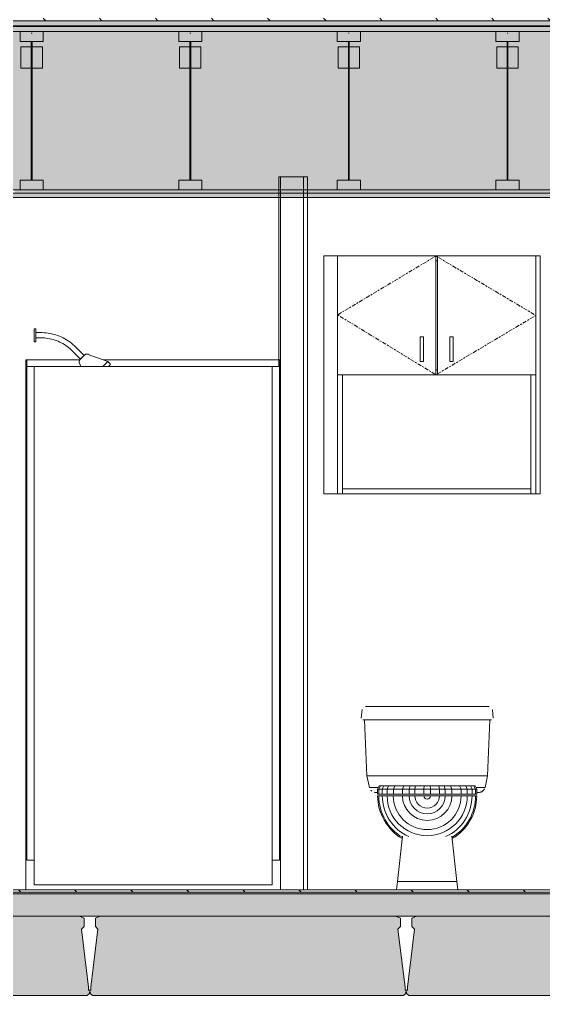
# Model space of a CAD drawing. Header units: inches. Extents: x -4168 to 1483, y -300 to 637.
# Drawn here: x -3402.5 to -3323.2, y 120 to 267.8 of the extents above; entities that cross this region are included whole.
import ezdxf

# ---------------------------------------------------------------- set-up
doc = ezdxf.new("R2010")
doc.units = ezdxf.units.IN
doc.header["$MEASUREMENT"] = 0
doc.linetypes.add('Center', pattern=[1.25, 0.25, -0.1875, 0.625, -0.1875])
doc.linetypes.add('Grid Line 1_2_', pattern=[0.875, 0.5, -0.125, 0.125, -0.125])
for name, color, linetype, lineweight in [('0-1', 7, 'Continuous', 5), ('0-2', 9, 'Continuous', 9), ('0-3', 55, 'Continuous', 9), ('A-FLOR-2', 8, 'Continuous', 5), ('A-FLOR-3', 251, 'Continuous', 5), ('A-FLOR-7', 192, 'Continuous', 9), ('A-FLOR-LEVL-1', 51, 'Grid Line 1_2_', 9), ('A-FLOR-MCUT-2', 51, 'Continuous', 9), ('A-FLOR-PATT-1', 45, 'Continuous', 9), ('A-WALL-1', 253, 'Continuous', 9), ('A-WALL-2', 53, 'Continuous', 13), ('A-WALL-3', 9, 'Continuous', 9), ('P-SANR-FIXT-1', 9, 'Continuous', 9), ('Q-CASE-1', 253, 'Continuous', 9), ('Q-CASE-2', 9, 'Continuous', 9), ('Q-CASE-3', 253, 'Center', 9), ('S-BEAM-2', 7, 'Continuous', 9), ('S-BEAM-4', 55, 'Continuous', 9), ('S-BEAM-5', 50, 'Continuous', 9)]:
    doc.layers.add(name, color=color, linetype=linetype, lineweight=lineweight)
pattern_1 = [(135, (-3769.654, 146.633), (-4.24264, -4.24264), [])]
pattern_2 = [(0, (-3769.654, 146.633), (15.36, 3.84), [1.267, -10.253, 1.267, -10.253, -61.44]), (0, (-3769.654, 146.633), (15.36, 3.84), [-23.04, 1.267, -21.773, 1.267, -10.253, -26.88]), (0, (-3769.654, 146.633), (15.36, 3.84), [-57.6, 1.267, -6.413, 1.267, -17.933]), (120, (-3763.894, 148.553), (-11.0055376, 11.38215), [1.267, -10.253, 1.267, -10.253, -61.44]), (120, (-3763.894, 148.553), (-11.0055376, 11.38215), [-23.04, 1.267, -21.773, 1.267, -10.253, -26.88]), (120, (-3763.894, 148.553), (-11.0055376, 11.38215), [-57.6, 1.267, -6.413, 1.267, -17.933]), (240, (-3761.974, 156.233), (-4.3544624, -15.22215), [1.267, -10.253, 1.267, -10.253, -61.44]), (240, (-3761.974, 156.233), (-4.3544624, -15.22215), [-23.04, 1.267, -21.773, 1.267, -10.253, -26.88]), (240, (-3761.974, 156.233), (-4.3544624, -15.22215), [-57.6, 1.267, -6.413, 1.267, -17.933])]

# ---------------------------------------------------------------- blocks, each defined once
blk = doc.blocks.new('Toilet-Domestic-3D - Toilet-Domestic-3D-3234795-BUILDING SECTION - NORTH_SOUTH THRU PARKING RAMP - LOOKING WEST')
at = {"layer": 'P-SANR-FIXT-1'}
for p, q in [((-2861.03, 163.29), (-2861.14, 162.02)), ((-2860.17, 163.75), (-2859.66, 163.75)), ((-2860.17, 163.75), (-2859.66, 163.75)), ((-2858.62, 163.75), (-2857.91, 163.75)), ((-2858.62, 163.75), (-2857.91, 163.75)), ((-2844.92, 163.75), (-2857.42, 163.75)), ((-2844.92, 163.75), (-2842.67, 163.75)), ((-2844.92, 163.75), (-2842.67, 163.75)), ((-2841.19, 162.02), (-2841.3, 163.29)), ((-2860.67, 161.75), (-2860.28, 153.25)), ((-2857.42, 161.75), (-2844.92, 161.75)), ((-2842.05, 153.25), (-2841.67, 161.75)), ((-2860.28, 153.25), (-2859.92, 151.49)), ((-2860.28, 153.25), (-2857.42, 153.25)), ((-2857.42, 153.25), (-2844.92, 153.25)), ((-2844.92, 153.25), (-2842.05, 153.25)), ((-2842.41, 151.49), (-2842.05, 153.25)), ((-2859.92, 151.49), (-2858.56, 151.49)), ((-2858.42, 151.75), (-2858.67, 151.24)), ((-2858.67, 151.25), (-2858.49, 151.25)), ((-2858.67, 151.25), (-2858.67, 150.5)), ((-2858.49, 151.24), (-2858.67, 151.24)), ((-2858.25, 151.75), (-2858.49, 151.24)), ((-2858.49, 151.25), (-2857.96, 151.25)), ((-2858.49, 151.25), (-2858.49, 150.5)), ((-2857.96, 151.24), (-2858.49, 151.24)), ((-2858.42, 151.75), (-2858.25, 151.75)), ((-2858.25, 151.75), (-2857.72, 151.75)), ((-2857.72, 151.75), (-2857.96, 151.24)), ((-2857.23, 151.24), (-2857.96, 151.24)), ((-2857.96, 151.24), (-2857.96, 150.5)), ((-2857.95, 151.25), (-2857.23, 151.25)), ((-2857.72, 151.75), (-2857, 151.75)), ((-2857, 151.75), (-2857.23, 151.24)), ((-2857.23, 151.25), (-2856.29, 151.25)), ((-2857.23, 151.25), (-2857.23, 150.5)), ((-2856.29, 151.24), (-2857.23, 151.24)), ((-2857, 151.75), (-2856.08, 151.75)), ((-2856.08, 151.75), (-2856.29, 151.24)), ((-2856.29, 151.25), (-2854.91, 151.25)), ((-2854.91, 151.24), (-2856.29, 151.24)), ((-2856.29, 151.24), (-2856.29, 150.5)), ((-2856.08, 151.75), (-2854.71, 151.75)), ((-2854.71, 151.75), (-2854.91, 151.25)), ((-2854.91, 151.25), (-2853.91, 151.25)), ((-2854.91, 151.25), (-2854.91, 150.5)), ((-2853.91, 151.24), (-2854.91, 151.24)), ((-2854.71, 151.75), (-2853.75, 151.75)), ((-2853.75, 151.75), (-2853.91, 151.25)), ((-2853.91, 151.25), (-2853.04, 151.25)), ((-2853.91, 151.25), (-2853.91, 150.5)), ((-2853.04, 151.24), (-2853.91, 151.24)), ((-2853.75, 151.75), (-2852.94, 151.75)), ((-2852.94, 151.75), (-2853.04, 151.25)), ((-2853.04, 151.25), (-2851.67, 151.25)), ((-2853.04, 151.25), (-2853.04, 150.5)), ((-2851.67, 151.24), (-2853.04, 151.24)), ((-2852.94, 151.75), (-2851.62, 151.75)), ((-2851.62, 151.75), (-2851.67, 151.25)), ((-2851.67, 151.25), (-2850.67, 151.25)), ((-2850.67, 151.24), (-2851.67, 151.24)), ((-2851.67, 151.24), (-2851.67, 150.5)), ((-2851.62, 151.75), (-2850.71, 151.75)), ((-2850.71, 151.75), (-2849.4, 151.75)), ((-2850.71, 151.75), (-2850.67, 151.25)), ((-2850.67, 151.25), (-2849.29, 151.25)), ((-2850.67, 151.25), (-2850.67, 150.5)), ((-2849.29, 151.24), (-2850.67, 151.24)), ((-2849.4, 151.75), (-2848.58, 151.75)), ((-2849.4, 151.75), (-2849.29, 151.25)), ((-2849.29, 151.25), (-2848.43, 151.25)), ((-2848.43, 151.24), (-2849.29, 151.24)), ((-2849.29, 151.24), (-2849.29, 150.5)), ((-2848.58, 151.75), (-2847.62, 151.75)), ((-2848.58, 151.75), (-2848.43, 151.25)), ((-2848.43, 151.25), (-2847.43, 151.25)), ((-2848.43, 151.25), (-2848.43, 150.5)), ((-2847.43, 151.24), (-2848.43, 151.24)), ((-2847.62, 151.75), (-2846.26, 151.75)), ((-2847.62, 151.75), (-2847.43, 151.25)), ((-2847.43, 151.25), (-2846.04, 151.25)), ((-2846.04, 151.24), (-2847.43, 151.24)), ((-2847.43, 151.24), (-2847.43, 150.5)), ((-2846.26, 151.75), (-2845.34, 151.75)), ((-2846.26, 151.75), (-2846.04, 151.24)), ((-2846.04, 151.25), (-2845.11, 151.25)), ((-2845.11, 151.24), (-2846.04, 151.24)), ((-2846.04, 151.24), (-2846.04, 150.5)), ((-2845.34, 151.75), (-2844.62, 151.75)), ((-2845.34, 151.75), (-2845.11, 151.24)), ((-2845.11, 151.25), (-2844.38, 151.25)), ((-2845.11, 151.25), (-2845.11, 150.5)), ((-2844.38, 151.24), (-2845.11, 151.24)), ((-2844.62, 151.75), (-2844.09, 151.75)), ((-2844.62, 151.75), (-2844.38, 151.24)), ((-2844.38, 151.25), (-2843.84, 151.25)), ((-2844.38, 151.25), (-2844.38, 150.5)), ((-2843.84, 151.24), (-2844.38, 151.24)), ((-2844.09, 151.75), (-2843.92, 151.75)), ((-2844.09, 151.75), (-2843.84, 151.24)), ((-2843.92, 151.75), (-2843.67, 151.24)), ((-2843.84, 151.25), (-2843.67, 151.25)), ((-2843.67, 151.24), (-2843.84, 151.24)), ((-2843.84, 151.24), (-2843.84, 150.5)), ((-2843.77, 151.49), (-2842.41, 151.49)), ((-2843.67, 151.25), (-2843.67, 150.5)), ((-2858.49, 150.5), (-2858.67, 150.5)), ((-2858.67, 150.25), (-2858.49, 150.25)), ((-2857.96, 150.5), (-2858.49, 150.5)), ((-2858.49, 150.25), (-2857.96, 150.25)), ((-2857.23, 150.5), (-2857.96, 150.5)), ((-2857.96, 150.25), (-2857.23, 150.25)), ((-2856.29, 150.5), (-2857.23, 150.5)), ((-2857.23, 150.25), (-2856.29, 150.25)), ((-2854.91, 150.5), (-2856.29, 150.5)), ((-2856.29, 150.25), (-2854.91, 150.25)), ((-2853.91, 150.5), (-2854.91, 150.5)), ((-2854.91, 150.25), (-2853.91, 150.25)), ((-2853.04, 150.5), (-2853.91, 150.5)), ((-2853.91, 150.25), (-2853.04, 150.25)), ((-2851.67, 150.5), (-2853.04, 150.5)), ((-2853.04, 150.25), (-2851.67, 150.25)), ((-2850.67, 150.5), (-2851.67, 150.5)), ((-2851.67, 150.25), (-2851.17, 150.25)), ((-2851.17, 150.25), (-2850.67, 150.25)), ((-2849.29, 150.5), (-2850.67, 150.5)), ((-2850.67, 150.25), (-2849.29, 150.25)), ((-2848.43, 150.5), (-2849.29, 150.5)), ((-2849.29, 150.25), (-2848.43, 150.25)), ((-2847.43, 150.5), (-2848.43, 150.5)), ((-2848.43, 150.25), (-2847.43, 150.25)), ((-2846.04, 150.5), (-2847.43, 150.5)), ((-2847.43, 150.25), (-2846.04, 150.25)), ((-2845.11, 150.5), (-2846.04, 150.5)), ((-2846.04, 150.25), (-2845.11, 150.25)), ((-2844.38, 150.5), (-2845.11, 150.5)), ((-2845.11, 150.25), (-2844.38, 150.25)), ((-2843.84, 150.5), (-2844.38, 150.5)), ((-2844.38, 150.25), (-2843.84, 150.25)), ((-2843.67, 150.5), (-2843.84, 150.5)), ((-2843.84, 150.25), (-2843.67, 150.25)), ((-2854.92, 144.12), (-2855.67, 137.25)), ((-2846.67, 137.25), (-2847.42, 144.12)), ((-2855.67, 137.25), (-2855.8, 136)), ((-2855.45, 137.25), (-2855.67, 137.25)), ((-2855.67, 137.25), (-2855.45, 137.25)), ((-2854.81, 137.25), (-2855.45, 137.25)), ((-2855.45, 137.25), (-2851.17, 137.25)), ((-2853.81, 137.25), (-2854.81, 137.25)), ((-2852.56, 137.25), (-2853.81, 137.25)), ((-2851.17, 137.25), (-2852.56, 137.25)), ((-2849.78, 137.25), (-2851.17, 137.25)), ((-2851.17, 137.25), (-2849.78, 137.25)), ((-2848.52, 137.25), (-2849.78, 137.25)), ((-2849.78, 137.25), (-2848.52, 137.25)), ((-2847.53, 137.25), (-2848.52, 137.25)), ((-2848.52, 137.25), (-2847.53, 137.25)), ((-2846.89, 137.25), (-2847.53, 137.25)), ((-2847.53, 137.25), (-2846.89, 137.25)), ((-2846.67, 137.25), (-2846.89, 137.25)), ((-2846.89, 137.25), (-2846.67, 137.25)), ((-2846.53, 136), (-2846.67, 137.25))]:
    blk.add_line(p, q, dxfattribs=at)
at = {"layer": 'P-SANR-FIXT-1', "flags": 128}
for points in [[(-2857.42, 163.75), (-2857.54, 163.75), (-2857.67, 163.75), (-2857.79, 163.75), (-2857.91, 163.75), (-2858.04, 163.75), (-2858.16, 163.75), (-2858.28, 163.75), (-2858.4, 163.75), (-2858.52, 163.75), (-2858.63, 163.75), (-2858.75, 163.75), (-2858.86, 163.75), (-2858.97, 163.75), (-2859.07, 163.75), (-2859.18, 163.75), (-2859.28, 163.75), (-2859.38, 163.75), (-2859.47, 163.75), (-2859.56, 163.75), (-2859.65, 163.75), (-2859.74, 163.75), (-2859.82, 163.75), (-2859.9, 163.75), (-2859.97, 163.75), (-2860.04, 163.75), (-2860.11, 163.75), (-2860.17, 163.75), (-2860.22, 163.75), (-2860.28, 163.75), (-2860.32, 163.75), (-2860.37, 163.75), (-2860.4, 163.75), (-2860.44, 163.75), (-2860.47, 163.75), (-2860.49, 163.75), (-2860.51, 163.75), (-2860.52, 163.75), (-2860.53, 163.75), (-2860.53, 163.75), (-2860.53, 163.75)], [(-2841.8, 163.75), (-2841.8, 163.75), (-2841.81, 163.75), (-2841.82, 163.75), (-2841.84, 163.75), (-2841.86, 163.75), (-2841.89, 163.75), (-2841.92, 163.75), (-2841.96, 163.75), (-2842, 163.75), (-2842.05, 163.75), (-2842.1, 163.75), (-2842.15, 163.75), (-2842.21, 163.75), (-2842.28, 163.75), (-2842.35, 163.75), (-2842.42, 163.75), (-2842.49, 163.75), (-2842.57, 163.75), (-2842.66, 163.75), (-2842.75, 163.75), (-2842.84, 163.75), (-2842.93, 163.75), (-2843.03, 163.75), (-2843.13, 163.75), (-2843.23, 163.75), (-2843.34, 163.75), (-2843.45, 163.75), (-2843.56, 163.75), (-2843.67, 163.75), (-2843.79, 163.75), (-2843.91, 163.75), (-2844.02, 163.75), (-2844.14, 163.75), (-2844.27, 163.75), (-2844.39, 163.75), (-2844.51, 163.75), (-2844.63, 163.75), (-2844.76, 163.75), (-2844.88, 163.75), (-2844.92, 163.75)], [(-2860.89, 161.75), (-2860.89, 161.75), (-2860.88, 161.75), (-2860.87, 161.75), (-2860.85, 161.75), (-2860.83, 161.75), (-2860.79, 161.75), (-2860.76, 161.75), (-2860.72, 161.75), (-2860.67, 161.75), (-2860.62, 161.75), (-2860.56, 161.75), (-2860.5, 161.75), (-2860.44, 161.75), (-2860.36, 161.75), (-2860.29, 161.75), (-2860.21, 161.75), (-2860.12, 161.75), (-2860.03, 161.75), (-2859.94, 161.75), (-2859.84, 161.75), (-2859.74, 161.75), (-2859.63, 161.75), (-2859.52, 161.75), (-2859.41, 161.75), (-2859.3, 161.75), (-2859.18, 161.75), (-2859.06, 161.75), (-2858.93, 161.75), (-2858.81, 161.75), (-2858.68, 161.75), (-2858.55, 161.75), (-2858.41, 161.75), (-2858.28, 161.75), (-2858.15, 161.75), (-2858.01, 161.75), (-2857.87, 161.75), (-2857.73, 161.75), (-2857.59, 161.75), (-2857.46, 161.75), (-2857.42, 161.75)], [(-2844.92, 161.75), (-2844.78, 161.75), (-2844.64, 161.75), (-2844.5, 161.75), (-2844.36, 161.75), (-2844.23, 161.75), (-2844.09, 161.75), (-2843.96, 161.75), (-2843.82, 161.75), (-2843.69, 161.75), (-2843.56, 161.75), (-2843.44, 161.75), (-2843.31, 161.75), (-2843.19, 161.75), (-2843.07, 161.75), (-2842.95, 161.75), (-2842.84, 161.75), (-2842.73, 161.75), (-2842.62, 161.75), (-2842.52, 161.75), (-2842.42, 161.75), (-2842.33, 161.75), (-2842.24, 161.75), (-2842.15, 161.75), (-2842.07, 161.75), (-2841.99, 161.75), (-2841.92, 161.75), (-2841.85, 161.75), (-2841.79, 161.75), (-2841.73, 161.75), (-2841.68, 161.75), (-2841.63, 161.75), (-2841.59, 161.75), (-2841.55, 161.75), (-2841.52, 161.75), (-2841.49, 161.75), (-2841.47, 161.75), (-2841.45, 161.75), (-2841.44, 161.75), (-2841.44, 161.75), (-2841.44, 161.75)], [(-2858.96, 150.75), (-2858.95, 150.75), (-2858.95, 150.75), (-2858.94, 150.75), (-2858.94, 150.75), (-2858.92, 150.75), (-2858.91, 150.75), (-2858.9, 150.75), (-2858.88, 150.75), (-2858.86, 150.75), (-2858.83, 150.75), (-2858.81, 150.75), (-2858.78, 150.75), (-2858.75, 150.75), (-2858.72, 150.75), (-2858.69, 150.75)], [(-2843.66, 150.75), (-2843.62, 150.75), (-2843.59, 150.75), (-2843.56, 150.75), (-2843.53, 150.75), (-2843.51, 150.75), (-2843.48, 150.75), (-2843.46, 150.75), (-2843.44, 150.75), (-2843.43, 150.75), (-2843.41, 150.75), (-2843.4, 150.75), (-2843.39, 150.75), (-2843.39, 150.75), (-2843.38, 150.75), (-2843.38, 150.75), (-2843.38, 150.75)]]:
    blk.add_lwpolyline(points, dxfattribs=at)
at = {"layer": 'P-SANR-FIXT-1'}
for radius, start, end in [(7.5, 180, 239.5183), (7.33, 180, 239.6408), (6.79, 180, 245.7982), (6.06, 180, 360), (5.13, 180, 360), (3.74, 180, 360), (2.74, 180, 360), (1.87, 180, 360), (0.5, 180, 0), (6.79, 294.2018, 360), (7.33, 300.3592, 360), (7.5, 300.4817, 360)]:
    blk.add_arc((-2851.17, 150.25), radius, start, end, dxfattribs=at)
for points in [[(-2859.72, 151.11), (-2859.7, 151.08), (-2859.65, 151.03), (-2859.59, 150.98), (-2859.56, 150.96)], [(-2859.18, 150.77), (-2859.11, 150.76), (-2859.03, 150.75), (-2858.96, 150.75)]]:
    blk.add_open_spline(points, degree=3, dxfattribs=at)
blk.add_open_spline([(-2843.38, 150.75), (-2843.31, 150.75), (-2843.2, 150.76), (-2843.06, 150.8), (-2842.96, 150.84), (-2842.86, 150.89), (-2842.77, 150.96), (-2842.69, 151.03), (-2842.61, 151.11), (-2842.55, 151.19), (-2842.51, 151.25), (-2842.5, 151.28)], degree=3, knots=[0, 0, 0, 0, 0.1666667, 0.25, 0.3333333, 0.4166667, 0.5, 0.5833333, 0.6666667, 0.75, 0.8247452, 0.8247452, 0.8247452, 0.8247452], dxfattribs=at)
blk = doc.blocks.new('300 Series Wall Hung Cabinet_326 - 30_-2909952-BUILDING SECTION - NORTH_SOUTH THRU PARKING RAMP - LOOKING WEST')
at = {"layer": 'Q-CASE-1'}
for p, q in [((-2864.72, 232), (-2864.72, 214)), ((-2849.84, 232), (-2864.72, 232)), ((-2849.84, 214), (-2849.84, 232)), ((-2849.84, 232), (-2849.59, 232)), ((-2849.59, 231.25), (-2849.84, 231.25)), ((-2849.59, 232), (-2849.59, 214)), ((-2834.72, 232), (-2849.59, 232)), ((-2834.72, 214), (-2834.72, 232)), ((-2849.84, 214.75), (-2849.59, 214.75)), ((-2864.72, 214), (-2849.84, 214)), ((-2864.72, 196), (-2864.72, 214)), ((-2863.97, 214), (-2863.97, 196)), ((-2849.59, 214), (-2849.84, 214)), ((-2849.59, 214), (-2834.72, 214)), ((-2835.47, 196), (-2835.47, 214)), ((-2834.72, 214), (-2834.72, 196)), ((-2863.97, 196.75), (-2835.47, 196.75)), ((-2863.97, 196.75), (-2863.97, 196)), ((-2835.47, 196), (-2835.47, 196.75)), ((-2864.72, 196), (-2863.97, 196)), ((-2835.47, 196), (-2863.97, 196)), ((-2835.47, 196), (-2834.72, 196))]:
    blk.add_line(p, q, dxfattribs=at)
at = {"layer": 'Q-CASE-2'}
for p, q in [((-2852.22, 219.75), (-2851.73, 219.75)), ((-2852.22, 216), (-2852.22, 219.75)), ((-2851.73, 219.75), (-2851.73, 216)), ((-2847.72, 219.75), (-2847.23, 219.75)), ((-2847.72, 216), (-2847.72, 219.75)), ((-2847.23, 219.75), (-2847.23, 216)), ((-2852.22, 216), (-2851.73, 216)), ((-2847.72, 216), (-2847.23, 216))]:
    blk.add_line(p, q, dxfattribs=at)
at = {"layer": 'Q-CASE-3'}
for p, q in [((-2849.84, 232), (-2864.72, 223.08)), ((-2849.84, 232), (-2834.72, 223)), ((-2864.72, 223.08), (-2849.84, 214)), ((-2834.72, 223), (-2849.84, 214))]:
    blk.add_line(p, q, dxfattribs=at)
blk = doc.blocks.new('The Shower - The Shower-V32-BUILDING SECTION - NORTH_SOUTH THRU PARKING RAMP - LOOKING WEST')
at = {"layer": 'P-SANR-FIXT-1'}
for p, q in [((-3401.49, 216.25), (-3401.49, 136)), ((-3401.36, 216.25), (-3401.49, 216.25)), ((-3401.36, 140.5), (-3401.36, 216.25)), ((-3401.36, 216.25), (-3393.3, 216.25)), ((-3389.73, 216.25), (-3363.24, 216.25)), ((-3362.99, 216.25), (-3363.11, 216.25)), ((-3363.11, 216.25), (-3363.11, 140.5)), ((-3362.99, 216.25), (-3362.99, 136)), ((-3401.36, 215.25), (-3400.24, 215.25)), ((-3401.36, 140.5), (-3401.36, 215.25)), ((-3400.24, 215.25), (-3400.24, 136.75)), ((-3364.24, 215.25), (-3400.24, 215.25)), ((-3400.24, 215.25), (-3400.24, 140.5)), ((-3364.24, 136.75), (-3364.24, 215.25)), ((-3364.24, 215.25), (-3363.11, 215.25)), ((-3364.24, 215.25), (-3364.24, 140.5)), ((-3363.11, 215.25), (-3363.11, 140.5)), ((-3400.24, 140.5), (-3401.36, 140.5)), ((-3401.36, 140.5), (-3400.24, 140.5)), ((-3400.24, 136.75), (-3400.24, 140.5)), ((-3363.11, 140.5), (-3364.24, 140.5)), ((-3364.24, 140.5), (-3363.11, 140.5)), ((-3364.24, 140.5), (-3364.24, 136.75)), ((-3362.99, 136), (-3401.49, 136)), ((-3400.24, 136.75), (-3364.24, 136.75)), ((-3364.24, 136.75), (-3400.24, 136.75))]:
    blk.add_line(p, q, dxfattribs=at)
blk = doc.blocks.new('Shower Head - Shower Head-V31-BUILDING SECTION - NORTH_SOUTH THRU PARKING RAMP - LOOKING WEST')
at = {"layer": 'P-SANR-FIXT-1'}
for p, q in [((-2910.38, 220.98), (-2910.64, 220.98)), ((-2910.64, 220), (-2910.64, 220.98)), ((-2910.38, 220.98), (-2910.38, 220)), ((-2909.63, 220.39), (-2910.38, 220.39)), ((-2910.64, 219.02), (-2910.64, 220)), ((-2910.64, 219.02), (-2910.38, 219.02)), ((-2910.38, 220), (-2910.38, 219.02)), ((-2910.38, 219.61), (-2909.63, 219.61)), ((-2904.9, 217.65), (-2903.65, 216.39)), ((-2903.09, 216.95), (-2904.35, 218.2)), ((-2903.09, 216.95), (-2903.65, 216.39)), ((-2899.48, 216.02), (-2902.46, 217.1)), ((-2900.24, 215.26), (-2899.48, 216.02)), ((-2899.21, 215.74), (-2899.48, 216.02)), ((-2903.8, 215.76), (-2903.61, 215.25)), ((-2899.32, 215.35), (-2899.27, 215.39)), ((-2899.27, 215.39), (-2899.32, 215.35))]:
    blk.add_line(p, q, dxfattribs=at)
at = {"layer": 'P-SANR-FIXT-1', "flags": 128}
for points in [[(-2904.35, 218.2), (-2904.56, 218.41), (-2904.78, 218.61), (-2905.02, 218.8), (-2905.26, 218.98), (-2905.5, 219.15), (-2905.75, 219.31), (-2906.01, 219.46), (-2906.28, 219.6), (-2906.55, 219.73), (-2906.82, 219.85), (-2907.1, 219.95), (-2907.39, 220.05), (-2907.67, 220.13), (-2907.96, 220.2), (-2908.26, 220.27), (-2908.55, 220.31), (-2908.85, 220.35), (-2909.15, 220.38), (-2909.44, 220.39), (-2909.63, 220.39)], [(-2909.63, 219.61), (-2909.37, 219.6), (-2909.1, 219.58), (-2908.83, 219.56), (-2908.57, 219.52), (-2908.3, 219.47), (-2908.04, 219.41), (-2907.78, 219.35), (-2907.53, 219.27), (-2907.28, 219.18), (-2907.03, 219.08), (-2906.78, 218.97), (-2906.54, 218.85), (-2906.31, 218.72), (-2906.08, 218.58), (-2905.86, 218.44), (-2905.64, 218.28), (-2905.43, 218.12), (-2905.22, 217.95), (-2905.02, 217.76), (-2904.9, 217.65)], [(-2903.8, 215.76), (-2903.81, 215.78), (-2903.81, 215.81), (-2903.82, 215.83), (-2903.82, 215.85), (-2903.83, 215.88), (-2903.83, 215.9), (-2903.83, 215.92), (-2903.83, 215.95), (-2903.83, 215.97), (-2903.83, 215.99), (-2903.83, 216.02), (-2903.83, 216.04), (-2903.83, 216.06), (-2903.82, 216.09), (-2903.82, 216.11), (-2903.81, 216.13), (-2903.8, 216.16), (-2903.79, 216.18), (-2903.79, 216.2), (-2903.78, 216.22), (-2903.76, 216.24), (-2903.75, 216.26), (-2903.74, 216.28), (-2903.73, 216.3), (-2903.71, 216.32), (-2903.7, 216.34), (-2903.68, 216.36), (-2903.67, 216.37), (-2903.66, 216.38)], [(-2903.08, 216.96), (-2903.08, 216.96), (-2903.08, 216.96), (-2903.08, 216.96), (-2903.08, 216.96), (-2903.09, 216.96), (-2903.09, 216.95), (-2903.09, 216.95), (-2903.09, 216.95), (-2903.1, 216.94), (-2903.1, 216.94), (-2903.11, 216.93), (-2903.11, 216.93), (-2903.12, 216.92), (-2903.12, 216.92), (-2903.13, 216.91), (-2903.14, 216.9), (-2903.14, 216.9), (-2903.15, 216.89), (-2903.16, 216.88), (-2903.17, 216.87), (-2903.18, 216.87), (-2903.19, 216.86), (-2903.19, 216.85), (-2903.2, 216.84), (-2903.21, 216.83), (-2903.22, 216.82), (-2903.23, 216.81), (-2903.24, 216.8), (-2903.25, 216.79), (-2903.27, 216.78), (-2903.28, 216.77), (-2903.29, 216.75), (-2903.3, 216.74), (-2903.31, 216.73), (-2903.32, 216.72), (-2903.33, 216.71), (-2903.34, 216.7), (-2903.36, 216.69), (-2903.37, 216.67), (-2903.38, 216.66), (-2903.39, 216.65), (-2903.4, 216.64), (-2903.41, 216.63), (-2903.43, 216.62), (-2903.44, 216.61), (-2903.45, 216.59), (-2903.46, 216.58), (-2903.47, 216.57), (-2903.48, 216.56), (-2903.49, 216.55), (-2903.5, 216.54), (-2903.51, 216.53), (-2903.52, 216.52), (-2903.53, 216.51), (-2903.54, 216.5), (-2903.55, 216.49), (-2903.56, 216.48), (-2903.57, 216.47), (-2903.58, 216.47), (-2903.59, 216.46), (-2903.59, 216.45), (-2903.6, 216.44), (-2903.61, 216.44), (-2903.61, 216.43), (-2903.62, 216.42), (-2903.63, 216.42), (-2903.63, 216.41), (-2903.64, 216.41), (-2903.64, 216.4), (-2903.64, 216.4), (-2903.65, 216.39), (-2903.65, 216.39), (-2903.65, 216.39), (-2903.66, 216.39), (-2903.66, 216.38), (-2903.66, 216.38), (-2903.66, 216.38), (-2903.66, 216.38), (-2903.66, 216.38)], [(-2903.66, 216.38), (-2903.66, 216.38), (-2903.66, 216.38), (-2903.66, 216.38), (-2903.66, 216.38), (-2903.66, 216.39), (-2903.65, 216.39), (-2903.65, 216.39), (-2903.65, 216.4), (-2903.64, 216.4), (-2903.64, 216.4), (-2903.63, 216.41), (-2903.63, 216.41), (-2903.62, 216.42), (-2903.62, 216.43), (-2903.61, 216.43), (-2903.6, 216.44), (-2903.6, 216.45), (-2903.59, 216.45), (-2903.58, 216.46), (-2903.57, 216.47), (-2903.56, 216.48), (-2903.56, 216.49), (-2903.55, 216.5), (-2903.54, 216.5), (-2903.53, 216.51), (-2903.52, 216.52), (-2903.51, 216.53), (-2903.5, 216.54), (-2903.49, 216.56), (-2903.48, 216.57), (-2903.47, 216.58), (-2903.45, 216.59), (-2903.44, 216.6), (-2903.43, 216.61)], [(-2903.32, 216.73), (-2903.3, 216.74), (-2903.29, 216.75), (-2903.28, 216.76), (-2903.27, 216.77), (-2903.26, 216.78), (-2903.25, 216.79), (-2903.24, 216.8), (-2903.23, 216.81), (-2903.22, 216.82), (-2903.21, 216.83), (-2903.2, 216.84), (-2903.19, 216.85), (-2903.18, 216.86), (-2903.17, 216.87), (-2903.16, 216.88), (-2903.16, 216.89), (-2903.15, 216.89), (-2903.14, 216.9), (-2903.13, 216.91), (-2903.13, 216.91), (-2903.12, 216.92), (-2903.12, 216.93), (-2903.11, 216.93), (-2903.11, 216.94), (-2903.1, 216.94), (-2903.1, 216.95), (-2903.09, 216.95), (-2903.09, 216.95), (-2903.09, 216.96), (-2903.08, 216.96), (-2903.08, 216.96), (-2903.08, 216.96), (-2903.08, 216.96), (-2903.08, 216.96), (-2903.08, 216.96)], [(-2903.08, 216.96), (-2903.06, 216.98), (-2903.05, 216.99), (-2903.03, 217.01), (-2903.01, 217.02), (-2902.99, 217.04), (-2902.97, 217.05), (-2902.95, 217.06), (-2902.93, 217.07), (-2902.91, 217.08), (-2902.88, 217.09), (-2902.86, 217.1), (-2902.84, 217.11), (-2902.82, 217.11), (-2902.79, 217.12), (-2902.77, 217.13), (-2902.75, 217.13), (-2902.72, 217.13), (-2902.7, 217.13), (-2902.68, 217.14), (-2902.65, 217.14), (-2902.63, 217.13), (-2902.61, 217.13), (-2902.58, 217.13), (-2902.56, 217.13), (-2902.54, 217.12), (-2902.51, 217.12), (-2902.49, 217.11), (-2902.47, 217.1), (-2902.46, 217.1)], [(-2899.42, 215.25), (-2899.39, 215.28), (-2899.36, 215.31), (-2899.34, 215.33), (-2899.31, 215.35), (-2899.29, 215.37), (-2899.27, 215.39), (-2899.26, 215.41), (-2899.24, 215.42), (-2899.23, 215.44), (-2899.22, 215.44), (-2899.21, 215.45), (-2899.21, 215.46), (-2899.21, 215.46), (-2899.21, 215.46)], [(-2899.21, 215.46), (-2899.21, 215.46), (-2899.21, 215.46), (-2899.22, 215.45), (-2899.22, 215.44), (-2899.24, 215.43), (-2899.25, 215.42), (-2899.26, 215.4), (-2899.28, 215.38), (-2899.3, 215.37), (-2899.32, 215.34)], [(-2899.21, 215.74), (-2899.2, 215.73), (-2899.2, 215.73), (-2899.19, 215.72), (-2899.19, 215.71), (-2899.18, 215.71), (-2899.18, 215.7), (-2899.17, 215.69), (-2899.17, 215.69), (-2899.17, 215.68), (-2899.16, 215.67), (-2899.16, 215.67), (-2899.16, 215.66), (-2899.16, 215.65), (-2899.15, 215.64), (-2899.15, 215.64), (-2899.15, 215.63), (-2899.15, 215.62), (-2899.15, 215.61), (-2899.15, 215.6), (-2899.15, 215.6), (-2899.15, 215.59), (-2899.15, 215.58), (-2899.15, 215.57), (-2899.15, 215.56), (-2899.15, 215.56), (-2899.15, 215.55), (-2899.16, 215.54), (-2899.16, 215.53), (-2899.16, 215.53), (-2899.17, 215.52), (-2899.17, 215.51), (-2899.17, 215.51), (-2899.18, 215.5), (-2899.18, 215.49), (-2899.18, 215.49), (-2899.19, 215.48), (-2899.19, 215.47), (-2899.2, 215.47), (-2899.2, 215.46), (-2899.21, 215.46)]]:
    blk.add_lwpolyline(points, dxfattribs=at)
blk = doc.blocks.new('CTR - 1st Phase - Unit Layouts_rvt-1-BUILDING SECTION - NORTH_SOUTH THRU PARKING RAMP - LOOKING WEST')
at = {"layer": 'A-WALL-1'}
for p, q in [((-3363.24, 244), (-3363.24, 215.25)), ((-3358.86, 244), (-3363.24, 244)), ((-3358.86, 136), (-3358.86, 244)), ((-3362.99, 136), (-3358.86, 136))]:
    blk.add_line(p, q, dxfattribs=at)
at = {"layer": 'A-WALL-2'}
for p, q in [((-3362.99, 244), (-3362.99, 216.25)), ((-3359.49, 244), (-3359.49, 136))]:
    blk.add_line(p, q, dxfattribs=at)
at = {"layer": 'A-WALL-3'}
for p, q in [((-3354.32, 232), (-3356.4, 232)), ((-3356.4, 232), (-3356.4, 196)), ((-3323.67, 232), (-3324.32, 232)), ((-3323.67, 196), (-3323.67, 232)), ((-3356.4, 196), (-3354.32, 196)), ((-3324.32, 196), (-3323.67, 196))]:
    blk.add_line(p, q, dxfattribs=at)
at = {"layer": '0-2'}
for name, p in [('300 Series Wall Hung Cabinet_326 - 30_-2909952-BUILDING SECTION - NORTH_SOUTH THRU PARKING RAMP - LOOKING WEST', (-489.6, 0)), ('Shower Head - Shower Head-V31-BUILDING SECTION - NORTH_SOUTH THRU PARKING RAMP - LOOKING WEST', (-489.6, 0)), ('The Shower - The Shower-V32-BUILDING SECTION - NORTH_SOUTH THRU PARKING RAMP - LOOKING WEST', (0, 0)), ('Toilet-Domestic-3D - Toilet-Domestic-3D-3234795-BUILDING SECTION - NORTH_SOUTH THRU PARKING RAMP - LOOKING WEST', (-489.6, 0))]:
    blk.add_blockref(name, p, dxfattribs=at)
blk = doc.blocks.new('TRUSS - 24_-2435176-BUILDING SECTION - NORTH_SOUTH THRU PARKING RAMP - LOOKING WEST')
at = {"layer": 'S-BEAM-2'}
for p, q in [((-2519.67, 134), (-2519.67, 132.5)), ((-2516.17, 134), (-2519.67, 134)), ((-2516.17, 132.5), (-2516.17, 134)), ((-2519.67, 132.5), (-2516.17, 132.5)), ((-2516.3, 131.68), (-2519.55, 131.68)), ((-2519.55, 131.68), (-2519.55, 128.43)), ((-2516.3, 128.43), (-2516.3, 131.68)), ((-2519.55, 128.43), (-2516.3, 128.43)), ((-2519.67, 111.5), (-2519.67, 110)), ((-2516.17, 111.5), (-2519.67, 111.5)), ((-2516.17, 110), (-2516.17, 111.5)), ((-2519.67, 110), (-2516.17, 110))]:
    blk.add_line(p, q, dxfattribs=at)
at = {"layer": 'S-BEAM-4'}
for p, q in [((-2517.86, 133.75), (-2517.99, 133.75)), ((-2517.99, 132.5), (-2517.99, 111.5)), ((-2517.86, 111.5), (-2517.86, 132.5))]:
    blk.add_line(p, q, dxfattribs=at)
blk = doc.blocks.new('034100 - Precast Structural Concrete - Solid Plank - 12_-2074211-BUILDING SECTION - NORTH_SOUTH THRU PARKING RAMP - LOOKING WEST')
at = {"layer": 'S-BEAM-5'}
blk.add_hatch(color=256, dxfattribs=at).paths.add_polyline_path([(-3643.17, 120), (-3631.65, 120), (-3631.28, 120.31), (-3631.28, 120.79), (-3631.41, 120.79), (-3631.41, 121.26), (-3632.48, 130.03), (-3632.08, 130.43), (-3632.08, 131.69), (-3632.78, 132), (-3677.58, 132), (-3678.27, 131.69), (-3678.27, 130.43), (-3677.88, 130.03), (-3678.94, 121.26), (-3678.94, 120.79), (-3679.12, 120.79), (-3679.08, 120.31), (-3678.7, 120), (-3669.83, 120)], flags=0)
at = {"layer": 'S-BEAM-2'}
for p, q in [((-3677.58, 132), (-3678.27, 131.69)), ((-3678.27, 131.69), (-3678.27, 130.43)), ((-3632.78, 132), (-3677.58, 132)), ((-3632.08, 131.69), (-3632.78, 132)), ((-3632.08, 130.43), (-3632.08, 131.69)), ((-3678.27, 130.43), (-3677.88, 130.03)), ((-3632.48, 130.03), (-3632.08, 130.43)), ((-3677.88, 130.03), (-3678.94, 121.26)), ((-3631.41, 121.26), (-3632.48, 130.03)), ((-3678.94, 121.26), (-3678.94, 120.79)), ((-3631.41, 121.18), (-3631.41, 121.26)), ((-3678.94, 120.79), (-3679.12, 120.79)), ((-3679.12, 120.79), (-3679.08, 120.31)), ((-3679.08, 120.31), (-3678.7, 120)), ((-3678.7, 120), (-3631.65, 120)), ((-3631.65, 120), (-3631.28, 120.31)), ((-3631.41, 120.79), (-3631.41, 121.18)), ((-3631.24, 120.79), (-3631.41, 120.79)), ((-3631.28, 120.31), (-3631.24, 120.79))]:
    blk.add_line(p, q, dxfattribs=at)
blk = doc.blocks.new('CTR - 1st Phase - Structure_rvt-1-BUILDING SECTION - NORTH_SOUTH THRU PARKING RAMP - LOOKING WEST')
at = {"layer": '0-3'}
for name, p in [('TRUSS - 24_-2435176-BUILDING SECTION - NORTH_SOUTH THRU PARKING RAMP - LOOKING WEST', (-882.7, 132)), ('TRUSS - 24_-2435176-BUILDING SECTION - NORTH_SOUTH THRU PARKING RAMP - LOOKING WEST', (-858.7, 132)), ('TRUSS - 24_-2435176-BUILDING SECTION - NORTH_SOUTH THRU PARKING RAMP - LOOKING WEST', (-834.7, 132)), ('TRUSS - 24_-2435176-BUILDING SECTION - NORTH_SOUTH THRU PARKING RAMP - LOOKING WEST', (-810.7, 132)), ('034100 - Precast Structural Concrete - Solid Plank - 12_-2074211-BUILDING SECTION - NORTH_SOUTH THRU PARKING RAMP - LOOKING WEST', (239.41, 0)), ('034100 - Precast Structural Concrete - Solid Plank - 12_-2074211-BUILDING SECTION - NORTH_SOUTH THRU PARKING RAMP - LOOKING WEST', (287.29, 0)), ('034100 - Precast Structural Concrete - Solid Plank - 12_-2074211-BUILDING SECTION - NORTH_SOUTH THRU PARKING RAMP - LOOKING WEST', (335.17, 0))]:
    blk.add_blockref(name, p, dxfattribs=at)

msp = doc.modelspace()

# ---------------------------------------------------------------- hatches: boundary and pattern name
at = {"layer": 'A-FLOR-2'}
h = msp.add_hatch(color=256, dxfattribs=at)
h.paths.add_polyline_path([(-2924.0475, 266.75), (-2076.1737, 266.75), (-2076.1737, 266.875), (-2542.776, 266.875), (-3408.6737, 266.875), (-3408.6737, 266.75), (-2932.4271, 266.75)], flags=0)
h.paths.add_polyline_path([(-3855.8487, 266.75), (-3481.1737, 266.75), (-3481.1737, 266.875), (-3857.9737, 266.875), (-3857.9737, 266.75)], flags=0)
msp.add_hatch(color=256, dxfattribs=at).paths.add_polyline_path([(-3234.0925, 135.375), (-3203.3237, 135.375), (-3203.3237, 135.625), (-3852.4737, 135.625), (-3852.4737, 135.375), (-3248.6362, 135.375)], flags=0)
at = {"layer": 'A-FLOR-3'}
h = msp.add_hatch(color=256, dxfattribs=at)
h.paths.add_polyline_path([(-2076.7987, 241.5), (-2076.1737, 241.5), (-2076.1737, 242), (-2510.9362, 242), (-2510.9362, 241.5), (-2094.4678, 241.5)], flags=0)
h.paths.add_polyline_path([(-3851.8487, 241.5), (-3486.6737, 241.5), (-3486.6737, 242), (-3852.4737, 242), (-3852.4737, 241.5)], flags=0)
h.paths.add_polyline_path([(-3479.2237, 241.5), (-3479.2237, 242), (-3481.1737, 241.9974), (-3481.1737, 241.5), (-3480.0487, 241.5)], flags=0)
h.paths.add_polyline_path([(-3403.1737, 241.5), (-3207.6362, 241.5), (-3207.6362, 242), (-3403.1737, 241.9979)], flags=0)
h.paths.add_polyline_path([(-2517.6372, 241.5), (-2516.4362, 241.5), (-2516.4362, 242), (-2712.2237, 242), (-2712.2237, 241.5), (-2521.827, 241.5)], flags=0)
h.paths.add_polyline_path([(-3202.1362, 241.5), (-2919.6362, 241.5), (-2919.6362, 242), (-3202.1362, 242), (-3202.1362, 241.9225)], flags=0)
h.paths.add_polyline_path([(-2731.3169, 241.5), (-2717.7237, 241.5), (-2717.7237, 242), (-2914.1362, 242), (-2914.1362, 241.5), (-2737.2362, 241.5)], flags=0)
at = {"layer": 'A-FLOR-PATT-1'}
h = msp.add_hatch(dxfattribs=at)
h.set_pattern_fill('FP_3', color=256, style=0, pattern_type=2)
h.set_pattern_definition(pattern_2)
h.paths.add_polyline_path([(-2949.1863, 266.875), (-2076.1737, 266.875), (-2076.1737, 267.625), (-3408.6737, 267.625), (-3408.6737, 266.875), (-2953.3761, 266.875)], flags=0)
h.paths.add_polyline_path([(-3855.8175, 266.875), (-3479.2237, 266.875), (-3479.2237, 267.625), (-3851.8487, 267.625), (-3851.8487, 267), (-3855.8175, 267.0036), (-3855.8487, 267), (-3857.9737, 267), (-3857.9423, 266.875), (-3855.8487, 266.875)], flags=0)
h = msp.add_hatch(dxfattribs=at)
h.set_pattern_fill('FP_2', color=256, style=0, pattern_type=2)
h.set_pattern_definition(pattern_1)
h.paths.add_polyline_path([(-2920.7612, 267.625), (-2076.7987, 267.625), (-2076.7987, 268), (-3408.6737, 268), (-3408.6737, 267.625), (-2924.0475, 267.625)], flags=0)
h.paths.add_polyline_path([(-3855.8487, 267.625), (-3855.8175, 267.6271), (-3855.8487, 267.6271)], flags=0)
h.paths.add_polyline_path([(-3851.8487, 267.625), (-3479.2237, 267.625), (-3479.2237, 268), (-3851.8487, 268), (-3851.8487, 267.6311)], flags=0)
h = msp.add_hatch(dxfattribs=at)
h.set_pattern_fill('FP_4', color=256, style=0, pattern_type=2)
h.set_pattern_definition([(0, (-3769.654, 146.633), (0, 4.798), []), (315, (-3769.654, 146.633), (4.7984266, 0), [6.786, -6.786]), (45, (-3769.654, 146.633), (4.7984266, 0), [6.786, -6.786])])
h.paths.add_polyline_path([(-3855.8175, 266), (-3479.2237, 266), (-3479.2237, 266.75), (-3857.9737, 266.75), (-3857.9737, 266), (-3855.8487, 266)], flags=0)
h.paths.add_polyline_path([(-2076.1737, 266), (-2076.1737, 266.75), (-3408.6737, 266.75), (-3408.6737, 266), (-2077.7086, 266)], flags=0)
h = msp.add_hatch(dxfattribs=at)
h.set_pattern_fill('FP_1', color=256, style=0, pattern_type=2)
h.set_pattern_definition([(161.57, (-3769.174, 147.113), (-3.8399538, -1.54e-05), [0, -27.322, 3.034, 0]), (18.43, (-3770.134, 147.113), (-3.8399538, 1.54e-05), [0, -27.322, 3.034, 0]), (108.43, (-3769.174, 147.113), (1.919622, -9.6005246), [9.106, -21.25]), (71.57, (-3770.134, 147.113), (1.919622, 9.6005246), [9.106, -21.25])])
h.paths.add_polyline_path([(-3857.9737, 242), (-3479.2237, 242), (-3479.2237, 266), (-3857.9737, 266), (-3857.9737, 263.7483)], flags=0)
h.paths.add_polyline_path([(-2094.4678, 242), (-2070.6737, 242), (-2070.6737, 266), (-3408.6737, 266), (-3408.6737, 242), (-2098.6575, 242)], flags=0)
h = msp.add_hatch(dxfattribs=at)
h.set_pattern_fill('FP_5', color=256, style=0, pattern_type=2)
h.set_pattern_definition([(0, (-3769.654, 146.633), (30.72, 7.68), [1.267, -21.773, 1.267, -21.773, -122.88]), (0, (-3769.654, 146.633), (30.72, 7.68), [-46.08, 1.267, -44.813, 1.267, -21.773, -53.76]), (0, (-3769.654, 146.633), (30.72, 7.68), [-115.2, 1.267, -14.093, 1.267, -37.133]), (120, (-3758.134, 150.473), (-22.011075, 22.7643), [1.267, -21.773, 1.267, -21.773, -122.88]), (120, (-3758.134, 150.473), (-22.011075, 22.7643), [-46.08, 1.267, -44.813, 1.267, -21.773, -53.76]), (120, (-3758.134, 150.473), (-22.011075, 22.7643), [-115.2, 1.267, -14.093, 1.267, -37.133]), (240, (-3754.294, 165.833), (-8.708925, -30.4443), [1.267, -21.773, 1.267, -21.773, -122.88]), (240, (-3754.294, 165.833), (-8.708925, -30.4443), [-46.08, 1.267, -44.813, 1.267, -21.773, -53.76]), (240, (-3754.294, 165.833), (-8.708925, -30.4443), [-115.2, 1.267, -14.093, 1.267, -37.133])])
h.paths.add_polyline_path([(-3479.2237, 240.875), (-3479.2237, 241.5), (-3481.1737, 241.5), (-3481.1737, 240.875), (-3480.0487, 240.875)], flags=0)
h.paths.add_polyline_path([(-3486.6737, 240.875), (-3486.6737, 241.5), (-3851.8487, 241.5), (-3851.8487, 240.875), (-3487.2987, 240.875)], flags=0)
h.paths.add_polyline_path([(-3066.5006, 240.875), (-2076.7987, 240.875), (-2076.7987, 241.5), (-3408.6737, 241.5), (-3408.6737, 240.875), (-3069.3386, 240.875)], flags=0)
h = msp.add_hatch(dxfattribs=at)
h.set_pattern_fill('FP_2', color=256, style=0, pattern_type=2)
h.set_pattern_definition(pattern_1)
h.paths.add_polyline_path([(-3234.0925, 135.625), (-3203.3237, 135.625), (-3203.3237, 136), (-3852.4737, 136), (-3852.4737, 135.625), (-3248.6362, 135.625)], flags=0)
h = msp.add_hatch(dxfattribs=at)
h.set_pattern_fill('FP_3', color=256, style=0, pattern_type=2)
h.set_pattern_definition(pattern_2)
h.paths.add_polyline_path([(-3852.4737, 132), (-3203.3237, 132), (-3203.3237, 135.375), (-3852.4737, 135.375), (-3852.4737, 132.1456)], flags=0)

# ---------------------------------------------------------------- linework, layer by layer
at = {"layer": 'A-FLOR-7'}
for p, q in [((-3408.6737, 240.875), (-2076.7987, 240.875)), ((-3401.4862, 136), (-3490.9275, 136)), ((-3146.9862, 136), (-3362.9862, 136)), ((-3852.4737, 132), (-3203.3237, 132))]:
    msp.add_line(p, q, dxfattribs=at)
at = {"layer": 'A-FLOR-LEVL-1'}
msp.add_line((-4167.9645, 136), (-1830.091, 136), dxfattribs=at)
at = {"layer": 'A-FLOR-MCUT-2'}
for p, q in [((-2076.7987, 267.625), (-3851.8487, 267.625)), ((-2076.1737, 266.875), (-3408.6737, 266.875)), ((-2076.1737, 266.75), (-3408.6737, 266.75)), ((-2076.1737, 266), (-3408.6737, 266)), ((-2076.1737, 242), (-3408.6737, 242)), ((-2076.7987, 241.5), (-3408.6737, 241.5)), ((-2076.7987, 135.625), (-3852.4737, 135.625)), ((-3203.3237, 135.375), (-3852.4737, 135.375))]:
    msp.add_line(p, q, dxfattribs=at)

# ---------------------------------------------------------------- block references
at = {"layer": '0-1'}
for name in ['CTR - 1st Phase - Structure_rvt-1-BUILDING SECTION - NORTH_SOUTH THRU PARKING RAMP - LOOKING WEST', 'CTR - 1st Phase - Unit Layouts_rvt-1-BUILDING SECTION - NORTH_SOUTH THRU PARKING RAMP - LOOKING WEST']:
    msp.add_blockref(name, (0, 0), dxfattribs=at)

doc.saveas('drawing.dxf')
